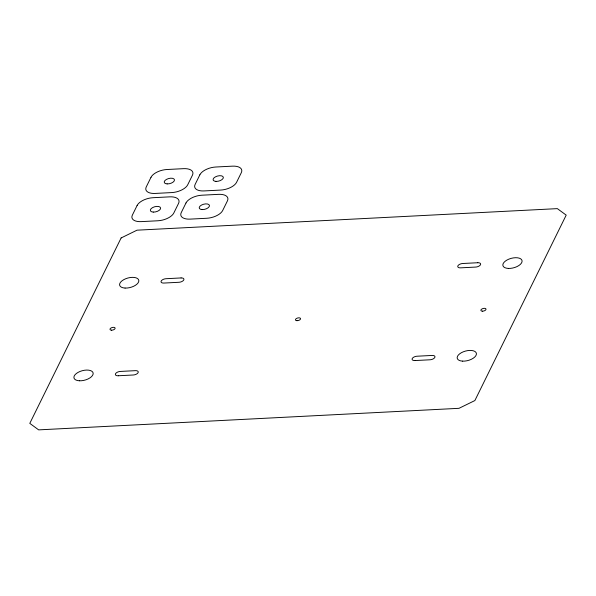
<?xml version="1.0" encoding="UTF-8"?>
<svg xmlns="http://www.w3.org/2000/svg" width="596" height="596" viewBox="0 0 596 596"><rect width="100%" height="100%" fill="white"/><g stroke="black" fill="none" stroke-linecap="round" stroke-linejoin="round"><path stroke-width="0.89" d="M121.13 237.946L29.8 423.369L38.651 429.872L458.995 408.32L474.87 400.557L566.2 215.126L557.349 208.63L137.006 230.183L121.13 237.946M137.117 205.478L132.364 215.126A13.194 6.519 -15 0 0 141.215 221.623L157.94 220.766A13.194 6.519 -15 0 0 173.816 213.003L178.569 203.355A13.194 6.519 -15 0 0 169.718 196.851L152.993 197.708A13.194 6.519 -15 0 0 137.117 205.478M151.004 177.288L146.251 186.935A13.194 6.519 -15 0 0 155.102 193.432L171.827 192.575A13.194 6.519 -15 0 0 187.703 184.812L192.456 175.164A13.194 6.519 -15 0 0 183.605 168.661L166.88 169.517A13.194 6.519 -15 0 0 151.004 177.288M185.989 202.968L181.236 212.616A13.194 6.519 -15 0 0 190.087 219.119L206.812 218.263A13.194 6.519 -15 0 0 222.688 210.492L227.441 200.845A13.194 6.519 -15 0 0 218.59 194.348L201.865 195.205A13.194 6.519 -15 0 0 185.989 202.968M199.869 174.784L195.123 184.432A13.194 6.519 -15 0 0 203.974 190.929L220.699 190.072A13.194 6.519 -15 0 0 236.575 182.302L241.32 172.654A13.194 6.519 -15 0 0 232.47 166.157L215.745 167.014A13.194 6.519 -15 0 0 199.869 174.784M181.08 277.937L166.008 278.712A4.023 1.989 -15 0 0 161.121 281.178A4.023 1.989 -15 0 0 164.205 283.04L178.606 282.303A4.023 1.989 -15 0 0 183.724 280.023A4.023 1.989 -15 0 0 181.08 277.937M477.798 262.732L462.727 263.499A4.023 1.989 -15 0 0 457.84 265.965A4.023 1.989 -15 0 0 460.924 267.827L475.317 267.09A4.023 1.989 -15 0 0 480.443 264.81A4.023 1.989 -15 0 0 477.798 262.732M118.544 375.748L118.202 375.771A4.023 1.989 -15 0 1 115.557 373.692A4.023 1.989 -15 0 1 120.683 371.412L135.076 370.675A4.023 1.989 -15 0 1 138.16 372.53A4.023 1.989 -15 0 1 133.273 375.003L118.544 375.748M415.263 360.543L414.92 360.558A4.023 1.989 -15 0 1 412.276 358.479A4.023 1.989 -15 0 1 417.394 356.199L431.795 355.462A4.023 1.989 -15 0 1 434.879 357.324A4.023 1.989 -15 0 1 429.992 359.79L415.263 360.543M216.013 181.4A5.275 2.607 -15 0 0 223.344 177.31A5.275 2.607 -15 0 0 215.305 176.923A5.275 2.607 -15 0 0 216.013 181.4M202.133 209.591A5.275 2.607 -15 0 0 209.464 205.501A5.275 2.607 -15 0 0 201.418 205.113A5.275 2.607 -15 0 0 202.133 209.591M167.148 183.903A5.275 2.607 -15 0 0 174.479 179.813A5.275 2.607 -15 0 0 166.433 179.426A5.275 2.607 -15 0 0 167.148 183.903M153.261 212.094A5.275 2.607 -15 0 0 160.592 208.004A5.275 2.607 -15 0 0 152.546 207.617A5.275 2.607 -15 0 0 153.261 212.094M482.343 311.172A2.637 1.304 -15 0 0 486.008 309.123A2.637 1.304 -15 0 0 481.985 308.937A2.637 1.304 -15 0 0 482.343 311.172M111.452 330.184A2.637 1.304 -15 0 0 115.117 328.143A2.637 1.304 -15 0 0 111.094 327.949A2.637 1.304 -15 0 0 111.452 330.184M296.897 320.678A2.637 1.304 -15 0 0 300.563 318.637A2.637 1.304 -15 0 0 296.54 318.443A2.637 1.304 -15 0 0 296.897 320.678M462.66 361.139A9.894 4.887 -15 0 0 476.405 353.465A9.894 4.887 -15 0 0 461.326 352.743A9.894 4.887 -15 0 0 462.66 361.139M508.328 268.423A9.894 4.887 -15 0 0 522.066 260.757A9.894 4.887 -15 0 0 506.987 260.035A9.894 4.887 -15 0 0 508.328 268.423M79.402 380.784A9.894 4.887 -15 0 0 93.147 373.118A9.894 4.887 -15 0 0 78.069 372.388A9.894 4.887 -15 0 0 79.402 380.784M125.071 288.069A9.894 4.887 -15 0 0 138.808 280.403A9.894 4.887 -15 0 0 123.73 279.68A9.894 4.887 -15 0 0 125.071 288.069"/></g></svg>
